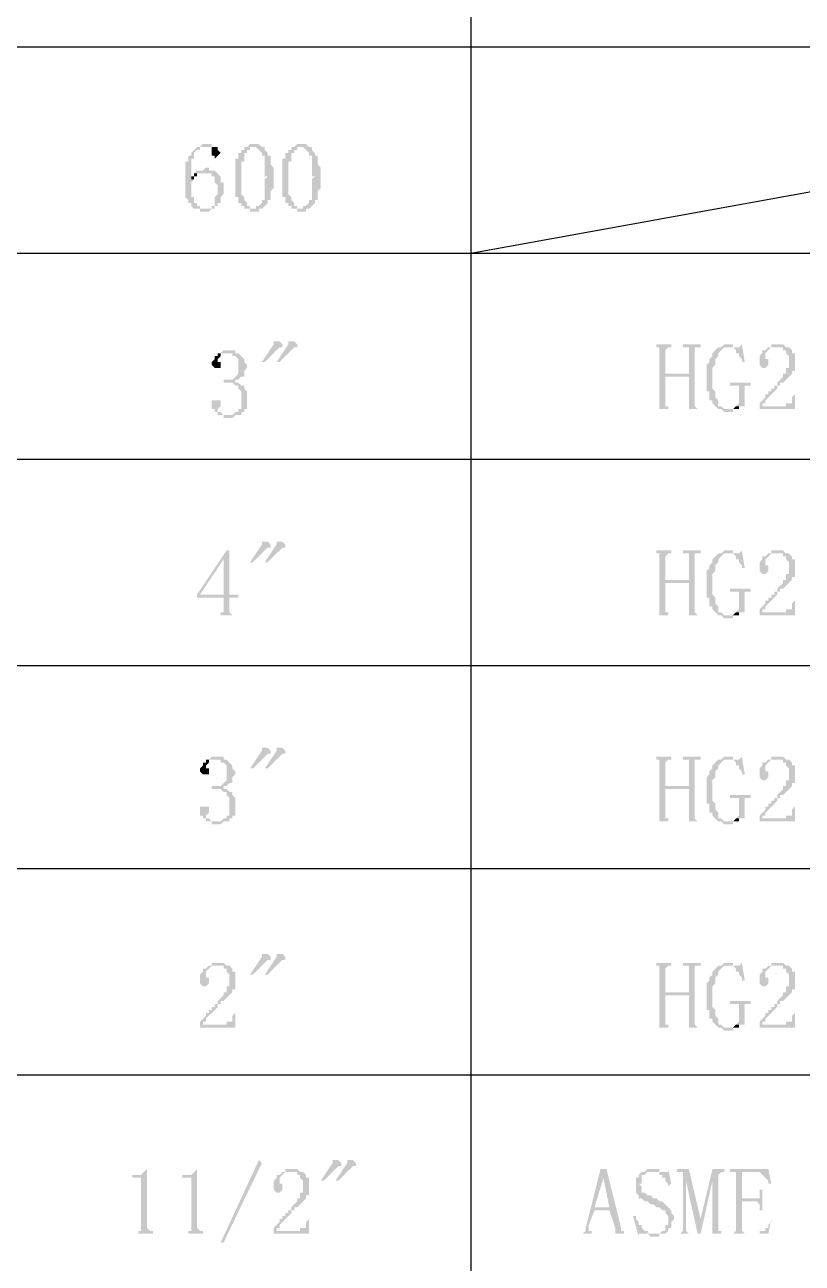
# Model space of a CAD drawing. Extents: x 51 to 246, y 3 to 417.
# Drawn here: x 186.03 to 197.21, y 271.23 to 289.03 of the extents above; entities that cross this region are included whole.
import ezdxf

# ---------------------------------------------------------------- set-up
doc = ezdxf.new("R2010")
doc.units = 0
doc.header["$MEASUREMENT"] = 0
doc.layers.add('_____1', color=160, linetype='Continuous')

msp = doc.modelspace()

# ---------------------------------------------------------------- hatches: boundary and pattern name
at = {"layer": '_____1'}
for points in [[(188.68, 287.316), (188.595, 287.316), (188.553, 287.274), (188.51, 287.274), (188.426, 287.189), (188.426, 287.147), (188.383, 287.147), (188.383, 287.062), (188.341, 287.062), (188.341, 286.554), (188.383, 286.512), (188.383, 286.469), (188.426, 286.469), (188.426, 286.427), (188.468, 286.385), (188.637, 286.385), (188.553, 286.385), (188.553, 286.427), (188.51, 286.427), (188.51, 286.469), (188.468, 286.469), (188.468, 286.554), (188.426, 286.554), (188.426, 286.766), (188.468, 286.808), (188.426, 286.808), (188.426, 287.104), (188.468, 287.104), (188.468, 287.189), (188.51, 287.231), (188.553, 287.231), (188.553, 287.274), (188.764, 287.274), (188.722, 287.274), (188.722, 287.316)], [(188.891, 271.526), (188.849, 271.526), (189.399, 272.711), (189.442, 272.669)], [(196.765, 271.864), (196.765, 271.822), (196.723, 271.78), (196.723, 271.737), (196.681, 271.737), (196.681, 271.695), (196.596, 271.695), (196.596, 271.653), (196.173, 271.653), (196.723, 271.653)]]:
    msp.add_hatch(color=7, dxfattribs=at).paths.add_polyline_path(points)
for points in [[(189.315, 287.316), (189.272, 287.316), (189.23, 287.274), (189.188, 287.274), (189.357, 287.274), (189.442, 287.189), (189.442, 287.147), (189.484, 287.147), (189.484, 286.85), (189.526, 286.85), (189.484, 286.808), (189.484, 286.512), (189.442, 286.512), (189.442, 286.469), (189.399, 286.427), (189.357, 286.427), (189.357, 286.385), (189.315, 286.385), (189.442, 286.385), (189.484, 286.427), (189.526, 286.469), (189.526, 286.512), (189.569, 286.512), (189.569, 286.639), (189.611, 286.681), (189.611, 286.977), (189.569, 287.02), (189.569, 287.147), (189.526, 287.147), (189.526, 287.189), (189.484, 287.231), (189.484, 287.274), (189.442, 287.274), (189.399, 287.316), (189.357, 287.316)], [(189.992, 287.316), (189.95, 287.316), (189.907, 287.274), (189.865, 287.274), (190.034, 287.274), (190.077, 287.231), (190.119, 287.189), (190.119, 287.147), (190.161, 287.147), (190.161, 286.85), (190.204, 286.85), (190.161, 286.808), (190.161, 286.512), (190.119, 286.512), (190.119, 286.469), (190.077, 286.427), (190.034, 286.427), (190.034, 286.385), (189.992, 286.385), (190.119, 286.385), (190.204, 286.469), (190.204, 286.512), (190.246, 286.512), (190.246, 286.639), (190.288, 286.681), (190.288, 286.977), (190.246, 287.02), (190.246, 287.147), (190.204, 287.147), (190.204, 287.189), (190.161, 287.231), (190.161, 287.274), (190.119, 287.274), (190.077, 287.316), (190.034, 287.316)], [(188.764, 287.274), (188.637, 287.274), (188.722, 287.274), (188.722, 287.147), (188.764, 287.147), (188.764, 287.104), (188.849, 287.189), (188.807, 287.231), (188.807, 287.274)], [(189.188, 287.274), (189.188, 287.231), (189.145, 287.231), (189.145, 287.189), (189.103, 287.189), (189.103, 287.104), (189.061, 287.104), (189.061, 286.554), (189.103, 286.554), (189.103, 286.469), (189.145, 286.469), (189.145, 286.427), (189.188, 286.427), (189.188, 286.385), (189.272, 286.385), (189.272, 286.342), (189.399, 286.342), (189.399, 286.385), (189.442, 286.385), (189.272, 286.385), (189.272, 286.427), (189.23, 286.427), (189.23, 286.469), (189.188, 286.512), (189.188, 286.554), (189.145, 286.596), (189.145, 287.062), (189.188, 287.062), (189.188, 287.189), (189.23, 287.189), (189.23, 287.231), (189.272, 287.231), (189.272, 287.274), (189.315, 287.274)], [(189.865, 287.274), (189.865, 287.231), (189.823, 287.231), (189.823, 287.189), (189.78, 287.189), (189.78, 287.104), (189.738, 287.104), (189.738, 286.554), (189.78, 286.554), (189.78, 286.469), (189.823, 286.469), (189.823, 286.427), (189.865, 286.427), (189.865, 286.385), (189.95, 286.385), (189.95, 286.342), (190.077, 286.342), (190.077, 286.385), (190.119, 286.385), (189.95, 286.385), (189.95, 286.427), (189.907, 286.427), (189.907, 286.469), (189.865, 286.512), (189.865, 286.554), (189.823, 286.596), (189.823, 287.062), (189.865, 287.062), (189.865, 287.189), (189.907, 287.189), (189.907, 287.231), (189.95, 287.231), (189.95, 287.274), (189.992, 287.274)], [(188.637, 286.977), (188.595, 286.935), (188.51, 286.935), (188.468, 286.893), (188.722, 286.893), (188.722, 286.85), (188.764, 286.85), (188.764, 286.766), (188.807, 286.723), (188.807, 286.596), (188.764, 286.554), (188.764, 286.427), (188.722, 286.427), (188.722, 286.385), (188.468, 286.385), (188.553, 286.385), (188.553, 286.342), (188.68, 286.342), (188.722, 286.385), (188.764, 286.385), (188.764, 286.427), (188.807, 286.427), (188.807, 286.469), (188.849, 286.469), (188.849, 286.554), (188.891, 286.596), (188.891, 286.766), (188.849, 286.766), (188.849, 286.85), (188.764, 286.935), (188.68, 286.935), (188.68, 286.977)], [(188.468, 286.893), (188.468, 286.85), (188.426, 286.85), (188.426, 286.808), (188.468, 286.808), (188.468, 286.85), (188.51, 286.85), (188.51, 286.893), (188.637, 286.893)], [(189.653, 284.48), (189.611, 284.48), (189.611, 284.437), (189.442, 284.183), (189.484, 284.183), (189.696, 284.395), (189.738, 284.395), (189.738, 284.437), (189.696, 284.48)], [(189.865, 284.48), (189.823, 284.48), (189.823, 284.437), (189.653, 284.183), (189.696, 284.183), (189.907, 284.395), (189.95, 284.395), (189.95, 284.437), (189.907, 284.48)], [(188.849, 284.31), (188.807, 284.31), (188.807, 284.268), (188.764, 284.268), (188.764, 284.226), (188.722, 284.183), (188.722, 284.141), (188.764, 284.099), (188.849, 284.099), (188.849, 284.183), (188.807, 284.183), (188.807, 284.226), (188.849, 284.268), (188.849, 284.31), (188.934, 284.31)], [(188.976, 284.353), (188.891, 284.353), (188.849, 284.31), (189.018, 284.31), (189.018, 284.268), (189.061, 284.268), (189.103, 284.226), (189.103, 284.014), (189.018, 283.929), (188.891, 283.929), (188.891, 283.887), (189.018, 283.887), (189.061, 283.845), (189.103, 283.845), (189.103, 283.802), (189.145, 283.76), (189.145, 283.506), (189.103, 283.506), (189.103, 283.464), (189.061, 283.464), (189.018, 283.421), (188.934, 283.421), (189.145, 283.421), (189.145, 283.464), (189.188, 283.464), (189.188, 283.506), (189.23, 283.506), (189.23, 283.76), (189.188, 283.802), (189.188, 283.845), (189.145, 283.845), (189.103, 283.887), (189.061, 283.887), (189.061, 283.929), (189.103, 283.929), (189.145, 283.972), (189.188, 283.972), (189.188, 284.056), (189.23, 284.099), (189.23, 284.141), (189.188, 284.183), (189.188, 284.226), (189.103, 284.31), (189.061, 284.31), (189.061, 284.353), (189.018, 284.353)], [(195.326, 284.437), (195.114, 284.437), (195.114, 284.395), (195.157, 284.395), (195.157, 283.506), (195.114, 283.506), (195.326, 283.506), (195.284, 283.506), (195.284, 283.548), (195.241, 283.548), (195.241, 283.972), (195.58, 283.972), (195.241, 284.014), (195.241, 284.353), (195.284, 284.395), (195.326, 284.395)], [(195.749, 284.437), (195.495, 284.437), (195.495, 284.395), (195.58, 284.395), (195.58, 284.014), (195.241, 284.014), (195.58, 283.972), (195.58, 283.506), (195.495, 283.506), (195.749, 283.506), (195.707, 283.506), (195.665, 283.548), (195.665, 284.395), (195.749, 284.395)], [(196.13, 284.437), (196.088, 284.437), (196.046, 284.395), (196.003, 284.395), (195.919, 284.31), (195.919, 284.268), (195.876, 284.226), (195.876, 284.183), (195.834, 284.141), (195.834, 283.76), (195.876, 283.76), (195.876, 283.633), (195.919, 283.633), (195.919, 283.591), (196.003, 283.506), (196.046, 283.506), (196.088, 283.464), (196.215, 283.464), (196.215, 283.506), (196.257, 283.506), (196.088, 283.506), (196.046, 283.548), (196.003, 283.548), (196.003, 283.633), (195.961, 283.675), (195.961, 283.76), (195.919, 283.802), (195.919, 284.099), (195.961, 284.141), (195.961, 284.226), (196.003, 284.268), (196.003, 284.31), (196.088, 284.395), (196.257, 284.395), (196.215, 284.395), (196.215, 284.437), (196.173, 284.437)], [(196.342, 284.437), (196.3, 284.395), (196.13, 284.395), (196.215, 284.395), (196.257, 284.353), (196.257, 284.31), (196.3, 284.31), (196.3, 284.268), (196.342, 284.226), (196.342, 284.183), (196.384, 284.183)], [(196.85, 284.437), (196.765, 284.437), (196.765, 284.395), (196.723, 284.395), (196.935, 284.395), (196.935, 284.353), (196.977, 284.353), (196.977, 284.31), (197.019, 284.268), (197.019, 284.099), (196.977, 284.099), (196.977, 284.014), (196.935, 284.014), (196.935, 283.972), (196.85, 283.887), (196.85, 283.845), (196.808, 283.845), (196.808, 283.802), (196.765, 283.802), (196.765, 283.76), (196.723, 283.76), (196.723, 283.718), (196.681, 283.718), (196.681, 283.675), (196.596, 283.591), (196.596, 283.548), (196.638, 283.548), (196.638, 283.591), (196.681, 283.591), (196.681, 283.633), (196.808, 283.76), (196.85, 283.802), (196.85, 283.845), (196.892, 283.845), (196.892, 283.887), (196.935, 283.887), (197.062, 284.014), (197.062, 284.056), (197.104, 284.056), (197.104, 284.31), (197.062, 284.31), (197.062, 284.353), (197.019, 284.395), (196.977, 284.395), (196.935, 284.437), (196.892, 284.437)], [(196.723, 284.395), (196.681, 284.353), (196.638, 284.353), (196.638, 284.31), (196.596, 284.268), (196.596, 284.141), (196.638, 284.099), (196.681, 284.099), (196.723, 284.141), (196.723, 284.226), (196.681, 284.226), (196.681, 284.31), (196.765, 284.395), (196.85, 284.395)], [(196.469, 283.887), (196.173, 283.887), (196.173, 283.845), (196.3, 283.845), (196.3, 283.591), (196.257, 283.548), (196.384, 283.548), (196.384, 283.845), (196.469, 283.845)], [(188.764, 283.633), (188.722, 283.633), (188.722, 283.506), (188.764, 283.506), (188.764, 283.464), (188.807, 283.464), (188.807, 283.421), (188.891, 283.421), (188.891, 283.379), (189.018, 283.379), (189.061, 283.421), (189.103, 283.421), (188.891, 283.421), (188.849, 283.464), (188.807, 283.464), (188.807, 283.506), (188.849, 283.548), (188.849, 283.633), (188.807, 283.633)], [(197.104, 283.718), (197.062, 283.675), (197.062, 283.591), (196.977, 283.591), (196.977, 283.548), (196.596, 283.548), (196.596, 283.506), (197.104, 283.506)], [(196.257, 283.548), (196.215, 283.506), (196.173, 283.506), (196.3, 283.506), (196.3, 283.548), (196.342, 283.548)], [(188.976, 281.474), (188.934, 281.474), (188.51, 280.839), (188.51, 280.797), (188.891, 280.797), (188.891, 280.585), (188.849, 280.585), (188.849, 280.543), (188.722, 280.543), (189.103, 280.543), (189.018, 280.543), (188.976, 280.585), (188.976, 280.797), (189.103, 280.797), (189.103, 280.839), (188.553, 280.839), (188.891, 281.347)], [(188.976, 281.474), (188.891, 281.347), (188.891, 280.839), (188.553, 280.839), (188.976, 280.839)], [(189.484, 281.601), (189.442, 281.601), (189.442, 281.559), (189.272, 281.305), (189.315, 281.305), (189.526, 281.516), (189.569, 281.516), (189.569, 281.559), (189.526, 281.601)], [(189.696, 281.601), (189.653, 281.601), (189.653, 281.559), (189.484, 281.305), (189.526, 281.305), (189.738, 281.516), (189.78, 281.516), (189.78, 281.559), (189.738, 281.601)], [(195.326, 281.474), (195.114, 281.474), (195.114, 281.432), (195.157, 281.432), (195.157, 280.543), (195.114, 280.543), (195.326, 280.543), (195.284, 280.543), (195.284, 280.585), (195.241, 280.585), (195.241, 281.008), (195.58, 281.008), (195.241, 281.051), (195.241, 281.389), (195.284, 281.432), (195.326, 281.432)], [(195.749, 281.474), (195.495, 281.474), (195.495, 281.432), (195.58, 281.432), (195.58, 281.051), (195.241, 281.051), (195.58, 281.008), (195.58, 280.543), (195.495, 280.543), (195.749, 280.543), (195.707, 280.543), (195.665, 280.585), (195.665, 281.432), (195.749, 281.432)], [(196.13, 281.474), (196.088, 281.474), (196.046, 281.432), (196.003, 281.432), (195.919, 281.347), (195.919, 281.305), (195.876, 281.262), (195.876, 281.22), (195.834, 281.178), (195.834, 280.797), (195.876, 280.797), (195.876, 280.67), (195.919, 280.67), (195.919, 280.627), (196.003, 280.543), (196.046, 280.543), (196.088, 280.5), (196.215, 280.5), (196.215, 280.543), (196.257, 280.543), (196.088, 280.543), (196.046, 280.585), (196.003, 280.585), (196.003, 280.67), (195.961, 280.712), (195.961, 280.797), (195.919, 280.839), (195.919, 281.135), (195.961, 281.178), (195.961, 281.262), (196.003, 281.305), (196.003, 281.347), (196.088, 281.432), (196.257, 281.432), (196.215, 281.432), (196.215, 281.474), (196.173, 281.474)], [(196.342, 281.474), (196.3, 281.432), (196.13, 281.432), (196.215, 281.432), (196.257, 281.389), (196.257, 281.347), (196.3, 281.347), (196.3, 281.305), (196.342, 281.262), (196.342, 281.22), (196.384, 281.22)], [(196.85, 281.474), (196.765, 281.474), (196.765, 281.432), (196.723, 281.432), (196.935, 281.432), (196.935, 281.389), (196.977, 281.389), (196.977, 281.347), (197.019, 281.305), (197.019, 281.135), (196.977, 281.135), (196.977, 281.051), (196.935, 281.051), (196.935, 281.008), (196.85, 280.924), (196.85, 280.881), (196.808, 280.881), (196.808, 280.839), (196.765, 280.839), (196.765, 280.797), (196.723, 280.797), (196.723, 280.754), (196.681, 280.754), (196.681, 280.712), (196.638, 280.67), (196.596, 280.627), (196.596, 280.585), (196.638, 280.585), (196.638, 280.627), (196.681, 280.627), (196.681, 280.67), (196.808, 280.797), (196.85, 280.839), (196.85, 280.881), (196.892, 280.881), (196.892, 280.924), (196.935, 280.924), (197.062, 281.051), (197.062, 281.093), (197.104, 281.093), (197.104, 281.347), (197.062, 281.347), (197.062, 281.389), (197.019, 281.432), (196.977, 281.432), (196.935, 281.474), (196.892, 281.474)], [(196.723, 281.432), (196.681, 281.389), (196.638, 281.389), (196.638, 281.347), (196.596, 281.305), (196.596, 281.178), (196.638, 281.135), (196.681, 281.135), (196.723, 281.178), (196.723, 281.262), (196.681, 281.262), (196.681, 281.347), (196.765, 281.432), (196.85, 281.432)], [(196.469, 280.924), (196.173, 280.924), (196.173, 280.881), (196.3, 280.881), (196.3, 280.627), (196.257, 280.585), (196.384, 280.585), (196.384, 280.881), (196.469, 280.881)], [(197.104, 280.754), (197.062, 280.712), (197.062, 280.627), (196.977, 280.627), (196.977, 280.585), (196.596, 280.585), (196.596, 280.543), (197.104, 280.543)], [(196.257, 280.585), (196.215, 280.543), (196.173, 280.543), (196.3, 280.543), (196.3, 280.585), (196.342, 280.585)], [(189.484, 278.638), (189.442, 278.638), (189.442, 278.595), (189.272, 278.341), (189.315, 278.341), (189.526, 278.553), (189.569, 278.553), (189.569, 278.595), (189.526, 278.638)], [(189.696, 278.638), (189.653, 278.638), (189.653, 278.595), (189.484, 278.341), (189.526, 278.341), (189.738, 278.553), (189.78, 278.553), (189.78, 278.595), (189.738, 278.638)], [(188.68, 278.468), (188.637, 278.468), (188.637, 278.426), (188.595, 278.426), (188.595, 278.384), (188.553, 278.341), (188.553, 278.299), (188.595, 278.257), (188.68, 278.257), (188.68, 278.341), (188.637, 278.341), (188.637, 278.384), (188.68, 278.426), (188.68, 278.468), (188.764, 278.468)], [(188.807, 278.511), (188.722, 278.511), (188.68, 278.468), (188.849, 278.468), (188.849, 278.426), (188.891, 278.426), (188.934, 278.384), (188.934, 278.172), (188.849, 278.087), (188.722, 278.087), (188.722, 278.045), (188.849, 278.045), (188.891, 278.003), (188.934, 278.003), (188.934, 277.96), (188.976, 277.918), (188.976, 277.664), (188.934, 277.664), (188.934, 277.622), (188.891, 277.622), (188.849, 277.579), (188.764, 277.579), (188.976, 277.579), (188.976, 277.622), (189.018, 277.622), (189.018, 277.664), (189.061, 277.664), (189.061, 277.918), (189.018, 277.96), (189.018, 278.003), (188.976, 278.003), (188.934, 278.045), (188.891, 278.045), (188.891, 278.087), (188.934, 278.087), (188.976, 278.13), (189.018, 278.13), (189.018, 278.214), (189.061, 278.257), (189.061, 278.299), (189.018, 278.341), (189.018, 278.384), (188.976, 278.426), (188.934, 278.468), (188.891, 278.468), (188.891, 278.511), (188.849, 278.511)], [(195.326, 278.511), (195.114, 278.511), (195.114, 278.468), (195.157, 278.468), (195.157, 277.579), (195.114, 277.579), (195.326, 277.579), (195.284, 277.579), (195.284, 277.622), (195.241, 277.622), (195.241, 278.045), (195.58, 278.045), (195.241, 278.087), (195.241, 278.426), (195.284, 278.468), (195.326, 278.468)], [(195.749, 278.511), (195.495, 278.511), (195.495, 278.468), (195.58, 278.468), (195.58, 278.087), (195.241, 278.087), (195.58, 278.045), (195.58, 277.579), (195.495, 277.579), (195.749, 277.579), (195.707, 277.579), (195.665, 277.622), (195.665, 278.468), (195.749, 278.468)], [(196.13, 278.511), (196.088, 278.511), (196.046, 278.468), (196.003, 278.468), (195.919, 278.384), (195.919, 278.341), (195.876, 278.299), (195.876, 278.257), (195.834, 278.214), (195.834, 277.833), (195.876, 277.833), (195.876, 277.706), (195.919, 277.706), (195.919, 277.664), (196.003, 277.579), (196.046, 277.579), (196.088, 277.537), (196.215, 277.537), (196.215, 277.579), (196.257, 277.579), (196.088, 277.579), (196.046, 277.622), (196.003, 277.622), (196.003, 277.706), (195.961, 277.749), (195.961, 277.833), (195.919, 277.876), (195.919, 278.172), (195.961, 278.214), (195.961, 278.299), (196.003, 278.341), (196.003, 278.384), (196.088, 278.468), (196.257, 278.468), (196.215, 278.468), (196.215, 278.511), (196.173, 278.511)], [(196.342, 278.511), (196.3, 278.468), (196.13, 278.468), (196.215, 278.468), (196.257, 278.426), (196.257, 278.384), (196.3, 278.384), (196.3, 278.341), (196.342, 278.299), (196.342, 278.257), (196.384, 278.257)], [(196.85, 278.511), (196.765, 278.511), (196.765, 278.468), (196.723, 278.468), (196.935, 278.468), (196.935, 278.426), (196.977, 278.426), (196.977, 278.384), (197.019, 278.341), (197.019, 278.172), (196.977, 278.172), (196.977, 278.087), (196.935, 278.087), (196.935, 278.045), (196.85, 277.96), (196.85, 277.918), (196.808, 277.918), (196.808, 277.876), (196.765, 277.876), (196.765, 277.833), (196.723, 277.833), (196.723, 277.791), (196.681, 277.791), (196.681, 277.749), (196.596, 277.664), (196.596, 277.622), (196.638, 277.622), (196.638, 277.664), (196.681, 277.664), (196.681, 277.706), (196.808, 277.833), (196.85, 277.876), (196.85, 277.918), (196.892, 277.918), (196.892, 277.96), (196.935, 277.96), (197.062, 278.087), (197.062, 278.13), (197.104, 278.13), (197.104, 278.384), (197.062, 278.384), (197.062, 278.426), (197.019, 278.468), (196.977, 278.468), (196.935, 278.511), (196.892, 278.511)], [(196.723, 278.468), (196.681, 278.426), (196.638, 278.426), (196.638, 278.384), (196.596, 278.341), (196.596, 278.214), (196.638, 278.172), (196.681, 278.172), (196.723, 278.214), (196.723, 278.299), (196.681, 278.299), (196.681, 278.384), (196.765, 278.468), (196.85, 278.468)], [(196.469, 277.96), (196.173, 277.96), (196.173, 277.918), (196.3, 277.918), (196.3, 277.664), (196.257, 277.622), (196.384, 277.622), (196.384, 277.918), (196.469, 277.918)], [(188.595, 277.791), (188.553, 277.791), (188.553, 277.664), (188.595, 277.664), (188.595, 277.622), (188.637, 277.622), (188.637, 277.579), (188.722, 277.579), (188.722, 277.537), (188.849, 277.537), (188.891, 277.579), (188.934, 277.579), (188.722, 277.579), (188.68, 277.622), (188.637, 277.622), (188.637, 277.664), (188.68, 277.706), (188.68, 277.791), (188.637, 277.791)], [(197.104, 277.791), (197.062, 277.749), (197.062, 277.664), (196.977, 277.664), (196.977, 277.622), (196.596, 277.622), (196.596, 277.579), (197.104, 277.579)], [(196.257, 277.622), (196.215, 277.579), (196.173, 277.579), (196.3, 277.579), (196.3, 277.622), (196.342, 277.622)], [(189.484, 275.674), (189.442, 275.674), (189.442, 275.632), (189.272, 275.378), (189.315, 275.378), (189.526, 275.59), (189.569, 275.59), (189.569, 275.632), (189.526, 275.674)], [(189.696, 275.674), (189.653, 275.674), (189.653, 275.632), (189.484, 275.378), (189.526, 275.378), (189.738, 275.59), (189.78, 275.59), (189.78, 275.632), (189.738, 275.674)], [(188.807, 275.547), (188.722, 275.547), (188.722, 275.505), (188.68, 275.505), (188.891, 275.505), (188.891, 275.463), (188.934, 275.463), (188.934, 275.42), (188.976, 275.378), (188.976, 275.209), (188.934, 275.209), (188.934, 275.124), (188.891, 275.124), (188.891, 275.082), (188.807, 274.997), (188.807, 274.955), (188.764, 274.955), (188.764, 274.912), (188.722, 274.912), (188.722, 274.87), (188.68, 274.87), (188.68, 274.828), (188.637, 274.828), (188.637, 274.785), (188.595, 274.743), (188.553, 274.701), (188.553, 274.658), (188.595, 274.658), (188.595, 274.701), (188.637, 274.701), (188.637, 274.743), (188.807, 274.912), (188.807, 274.955), (188.849, 274.955), (188.849, 274.997), (188.891, 274.997), (188.976, 275.082), (189.018, 275.124), (189.018, 275.166), (189.061, 275.166), (189.061, 275.42), (189.018, 275.42), (189.018, 275.463), (188.976, 275.505), (188.934, 275.505), (188.891, 275.547), (188.849, 275.547)], [(188.68, 275.505), (188.637, 275.463), (188.595, 275.463), (188.595, 275.42), (188.553, 275.378), (188.553, 275.251), (188.595, 275.209), (188.637, 275.209), (188.68, 275.251), (188.68, 275.336), (188.637, 275.336), (188.637, 275.42), (188.722, 275.505), (188.807, 275.505)], [(195.326, 275.547), (195.114, 275.547), (195.114, 275.505), (195.157, 275.505), (195.157, 274.616), (195.114, 274.616), (195.326, 274.616), (195.284, 274.616), (195.284, 274.658), (195.241, 274.658), (195.241, 275.082), (195.58, 275.082), (195.241, 275.124), (195.241, 275.463), (195.284, 275.505), (195.326, 275.505)], [(195.749, 275.547), (195.495, 275.547), (195.495, 275.505), (195.58, 275.505), (195.58, 275.124), (195.241, 275.124), (195.58, 275.082), (195.58, 274.616), (195.495, 274.616), (195.749, 274.616), (195.707, 274.616), (195.665, 274.658), (195.665, 275.505), (195.749, 275.505)], [(196.13, 275.547), (196.088, 275.547), (196.046, 275.505), (196.003, 275.505), (195.919, 275.42), (195.919, 275.378), (195.876, 275.336), (195.876, 275.293), (195.834, 275.251), (195.834, 274.87), (195.876, 274.87), (195.876, 274.743), (195.919, 274.743), (195.919, 274.701), (196.003, 274.616), (196.046, 274.616), (196.088, 274.574), (196.215, 274.574), (196.215, 274.616), (196.257, 274.616), (196.088, 274.616), (196.046, 274.658), (196.003, 274.658), (196.003, 274.743), (195.961, 274.785), (195.961, 274.87), (195.919, 274.912), (195.919, 275.209), (195.961, 275.251), (195.961, 275.336), (196.003, 275.378), (196.003, 275.42), (196.088, 275.505), (196.257, 275.505), (196.215, 275.505), (196.215, 275.547), (196.173, 275.547)], [(196.342, 275.547), (196.3, 275.505), (196.13, 275.505), (196.215, 275.505), (196.257, 275.463), (196.257, 275.42), (196.3, 275.42), (196.3, 275.378), (196.342, 275.336), (196.342, 275.293), (196.384, 275.293)], [(196.85, 275.547), (196.765, 275.547), (196.765, 275.505), (196.723, 275.505), (196.935, 275.505), (196.935, 275.463), (196.977, 275.463), (196.977, 275.42), (197.019, 275.378), (197.019, 275.209), (196.977, 275.209), (196.977, 275.124), (196.935, 275.124), (196.935, 275.082), (196.85, 274.997), (196.85, 274.955), (196.808, 274.955), (196.808, 274.912), (196.765, 274.912), (196.765, 274.87), (196.723, 274.87), (196.723, 274.828), (196.681, 274.828), (196.681, 274.785), (196.638, 274.743), (196.596, 274.701), (196.596, 274.658), (196.638, 274.658), (196.638, 274.701), (196.681, 274.701), (196.681, 274.743), (196.808, 274.87), (196.85, 274.912), (196.85, 274.955), (196.892, 274.955), (196.892, 274.997), (196.935, 274.997), (197.062, 275.124), (197.062, 275.166), (197.104, 275.166), (197.104, 275.42), (197.062, 275.42), (197.062, 275.463), (197.019, 275.505), (196.977, 275.505), (196.935, 275.547), (196.892, 275.547)], [(196.723, 275.505), (196.681, 275.463), (196.638, 275.463), (196.638, 275.42), (196.596, 275.378), (196.596, 275.251), (196.638, 275.209), (196.681, 275.209), (196.723, 275.251), (196.723, 275.336), (196.681, 275.336), (196.681, 275.42), (196.765, 275.505), (196.85, 275.505)], [(196.469, 274.997), (196.173, 274.997), (196.173, 274.955), (196.3, 274.955), (196.3, 274.701), (196.257, 274.658), (196.384, 274.658), (196.384, 274.955), (196.469, 274.955)], [(189.061, 274.828), (189.018, 274.785), (189.018, 274.701), (188.934, 274.701), (188.934, 274.658), (188.553, 274.658), (188.553, 274.616), (189.061, 274.616)], [(197.104, 274.828), (197.062, 274.785), (197.062, 274.701), (196.977, 274.701), (196.977, 274.658), (196.596, 274.658), (196.596, 274.616), (197.104, 274.616)], [(196.257, 274.658), (196.215, 274.616), (196.173, 274.616), (196.3, 274.616), (196.3, 274.658), (196.342, 274.658)], [(187.791, 272.584), (187.706, 272.499), (187.579, 272.499), (187.579, 272.457), (187.706, 272.457), (187.706, 271.695), (187.664, 271.695), (187.664, 271.653), (187.579, 271.653), (187.96, 271.653), (187.875, 271.653), (187.875, 271.695), (187.833, 271.695), (187.791, 271.737)], [(188.51, 272.584), (188.426, 272.499), (188.299, 272.499), (188.299, 272.457), (188.426, 272.457), (188.426, 271.695), (188.383, 271.695), (188.383, 271.653), (188.299, 271.653), (188.68, 271.653), (188.595, 271.653), (188.595, 271.695), (188.553, 271.695), (188.51, 271.737)], [(189.865, 272.584), (189.78, 272.584), (189.78, 272.542), (189.738, 272.542), (189.95, 272.542), (189.95, 272.499), (189.992, 272.499), (189.992, 272.457), (190.034, 272.415), (190.034, 272.245), (189.992, 272.245), (189.992, 272.161), (189.95, 272.161), (189.95, 272.118), (189.865, 272.034), (189.865, 271.991), (189.823, 271.991), (189.823, 271.949), (189.78, 271.949), (189.78, 271.907), (189.738, 271.907), (189.738, 271.864), (189.696, 271.864), (189.696, 271.822), (189.611, 271.737), (189.611, 271.695), (189.653, 271.695), (189.653, 271.737), (189.696, 271.737), (189.696, 271.78), (189.865, 271.949), (189.865, 271.991), (189.907, 271.991), (189.907, 272.034), (189.95, 272.034), (190.034, 272.118), (190.077, 272.161), (190.077, 272.203), (190.119, 272.203), (190.119, 272.457), (190.077, 272.457), (190.077, 272.499), (190.034, 272.542), (189.992, 272.542), (189.95, 272.584), (189.907, 272.584)], [(189.738, 272.542), (189.696, 272.499), (189.653, 272.499), (189.653, 272.457), (189.611, 272.415), (189.611, 272.288), (189.653, 272.245), (189.696, 272.245), (189.738, 272.288), (189.738, 272.372), (189.696, 272.372), (189.696, 272.457), (189.78, 272.542), (189.865, 272.542)], [(190.5, 272.711), (190.458, 272.711), (190.458, 272.669), (190.288, 272.415), (190.331, 272.415), (190.542, 272.626), (190.585, 272.626), (190.585, 272.669), (190.542, 272.711)], [(190.712, 272.711), (190.669, 272.711), (190.669, 272.669), (190.5, 272.415), (190.542, 272.415), (190.754, 272.626), (190.796, 272.626), (190.796, 272.669), (190.754, 272.711)], [(194.31, 272.584), (194.098, 271.737), (194.098, 271.695), (194.056, 271.653), (194.014, 271.653), (194.225, 271.653), (194.183, 271.653), (194.183, 271.695), (194.141, 271.695), (194.141, 271.78), (194.225, 271.991), (194.437, 271.991), (194.225, 272.034), (194.352, 272.457)], [(194.395, 272.584), (194.31, 272.584), (194.352, 272.457), (194.437, 272.034), (194.225, 272.034), (194.437, 271.991), (194.522, 271.737), (194.522, 271.653), (194.437, 271.653), (194.691, 271.653), (194.649, 271.653), (194.649, 271.695), (194.606, 271.695), (194.606, 271.737)], [(195.072, 272.584), (194.987, 272.584), (194.945, 272.542), (194.903, 272.542), (194.86, 272.499), (194.86, 272.457), (194.818, 272.457), (194.818, 272.245), (194.86, 272.203), (194.86, 272.161), (194.903, 272.161), (194.945, 272.118), (194.987, 272.118), (195.03, 272.076), (195.072, 272.076), (195.114, 272.034), (195.157, 272.034), (195.199, 271.991), (195.241, 271.991), (195.241, 271.949), (195.284, 271.907), (195.284, 271.78), (195.241, 271.78), (195.241, 271.695), (195.199, 271.695), (195.157, 271.653), (194.945, 271.653), (194.987, 271.653), (195.03, 271.61), (195.157, 271.61), (195.157, 271.653), (195.241, 271.653), (195.284, 271.695), (195.284, 271.737), (195.326, 271.737), (195.326, 271.822), (195.368, 271.864), (195.368, 271.907), (195.326, 271.949), (195.326, 271.991), (195.199, 272.118), (195.157, 272.118), (195.114, 272.161), (195.072, 272.161), (195.03, 272.203), (194.987, 272.203), (194.945, 272.245), (194.903, 272.245), (194.903, 272.33), (194.86, 272.372), (194.903, 272.372), (194.903, 272.499), (194.945, 272.499), (194.987, 272.542), (195.199, 272.542), (195.157, 272.542), (195.157, 272.584), (195.114, 272.584)], [(195.199, 272.542), (195.072, 272.542), (195.241, 272.542)], [(195.284, 272.584), (195.284, 272.542), (195.114, 272.542), (195.157, 272.542), (195.157, 272.499), (195.199, 272.499), (195.199, 272.457), (195.241, 272.457), (195.241, 272.415), (195.284, 272.372), (195.284, 272.33), (195.326, 272.372)], [(195.58, 272.584), (195.411, 272.584), (195.411, 272.542), (195.495, 272.542), (195.495, 272.499), (195.538, 272.415), (195.707, 271.653), (195.749, 271.864)], [(196.088, 272.584), (195.919, 272.584), (195.749, 271.864), (195.707, 271.653), (195.749, 271.653), (195.919, 272.415), (196.046, 272.542), (196.088, 272.542)], [(196.723, 272.584), (196.173, 272.584), (196.173, 272.542), (196.596, 272.542), (196.723, 272.415), (196.723, 272.372), (196.765, 272.372)], [(196.215, 272.542), (196.257, 272.542), (196.257, 271.695), (196.215, 271.653), (196.384, 271.653), (196.342, 271.695), (196.342, 272.118), (196.511, 272.118), (196.342, 272.161), (196.342, 272.542), (196.554, 272.542)], [(195.495, 272.499), (195.495, 271.695), (195.453, 271.653), (195.411, 271.653), (195.58, 271.653), (195.538, 271.695), (195.538, 272.415)], [(196.003, 272.499), (195.919, 272.415), (195.919, 271.653), (195.876, 271.653), (196.088, 271.653), (196.046, 271.653), (196.046, 271.695), (196.003, 271.695)], [(196.638, 272.288), (196.596, 272.288), (196.596, 272.161), (196.342, 272.161), (196.511, 272.118), (196.554, 272.118), (196.596, 272.076), (196.596, 271.991), (196.638, 271.991)], [(190.119, 271.864), (190.077, 271.822), (190.077, 271.737), (189.992, 271.737), (189.992, 271.695), (189.611, 271.695), (189.611, 271.653), (190.119, 271.653)], [(194.818, 271.907), (194.776, 271.907), (194.86, 271.61), (194.86, 271.653), (195.03, 271.653), (194.987, 271.653), (194.987, 271.695), (194.945, 271.695), (194.903, 271.737), (194.903, 271.78), (194.86, 271.78), (194.86, 271.822), (194.818, 271.864)], [(195.03, 271.653), (194.903, 271.653), (195.072, 271.653)]]:
    msp.add_hatch(color=7, dxfattribs=at).paths.add_polyline_path(points, is_closed=False)

# ---------------------------------------------------------------- linework, layer by layer
at = {"layer": '_____1', "color": 7}
for p, q in [((192.447, 308.059), (192.447, 250.317)), ((180.975, 288.713), (233.468, 288.713)), ((192.447, 285.75), (208.873, 288.713)), ((180.975, 285.75), (233.468, 285.75)), ((180.975, 282.786), (233.468, 282.786)), ((180.975, 279.823), (233.468, 279.823)), ((180.975, 276.902), (233.468, 276.902)), ((180.975, 273.939), (233.468, 273.939))]:
    msp.add_line(p, q, dxfattribs=at)

doc.saveas('drawing.dxf')
